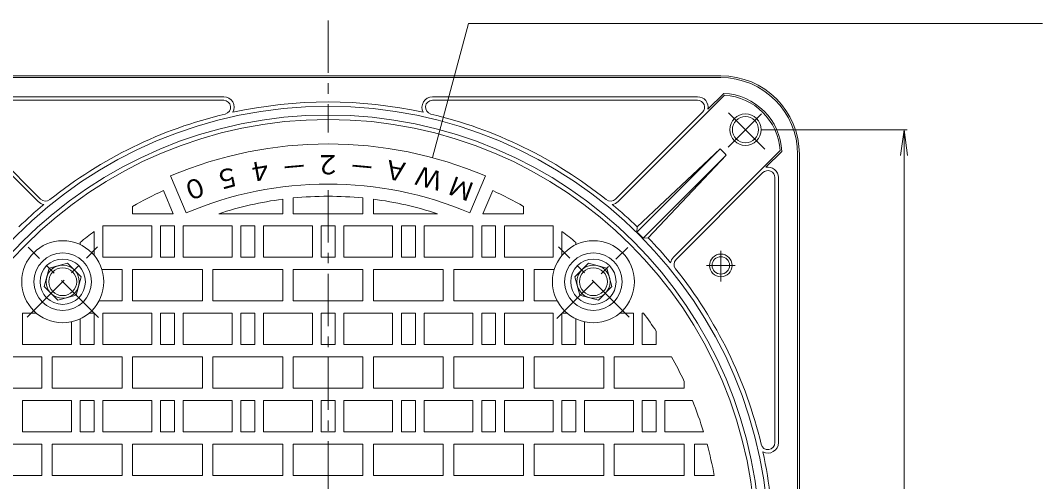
# Model space of a CAD drawing. Units: millimetres, scale not verified. Extents: x -589 to 461, y -801 to 845.
# Drawn here: x -229 to 357, y 279 to 544 of the extents above; entities that cross this region are included whole.
import ezdxf
from ezdxf.enums import TextEntityAlignment as Align

# ---------------------------------------------------------------- set-up
doc = ezdxf.new("R2010")
doc.units = ezdxf.units.MM
doc.header["$LTSCALE"] = 6
doc.linetypes.add('CHAIN1', pattern=[8, 5, -1, 1, -1])
for name, color, linetype, lineweight in [('0-1_躯体', 2, 'Continuous', 18), ('0-2_仕上', 3, 'Continuous', 18), ('0-4_その他', 7, 'Continuous', 18)]:
    doc.layers.add(name, color=color, linetype=linetype, lineweight=lineweight)
doc.styles.add('ＭＳ ゴシック', font='')
doc.styles.get('ＭＳ ゴシック').set_extended_font_data('MS Gothic')

msp = doc.modelspace()

# ---------------------------------------------------------------- linework, layer by layer
at = {"layer": '0-1_躯体'}
for p, q in [((-277.576, 511.963), (172.424, 511.963)), ((-277.576, 510.963), (172.424, 510.963)), ((-218.694, 439.902), (-279.69, 500.898)), ((-264.271, 499.963), (-112.384, 499.963)), ((-264.271, 497.963), (-112.384, 497.963)), ((159.119, 499.963), (7.232, 499.963)), ((159.119, 497.963), (7.232, 497.963)), ((113.543, 439.902), (174.539, 500.898)), ((165, 492.773), (174.147, 501.921)), ((-217.28, 441.316), (-267.099, 491.135)), ((112.128, 441.316), (161.948, 491.135)), ((124.376, 422.451), (171.978, 470.053)), ((124.526, 425.429), (171.978, 470.053)), ((145.363, 408.082), (206.358, 469.078)), ((198.234, 459.539), (207.382, 468.687)), ((127.912, 418.915), (175.514, 466.518)), ((175.514, 466.518), (130.89, 419.065)), ((216.424, 466.963), (216.424, 241.963)), ((217.424, 466.963), (217.424, 16.964)), ((196.596, 456.487), (146.777, 406.668)), ((203.424, 453.658), (203.424, 301.771)), ((205.424, 453.658), (205.424, 301.771)), ((124.376, 422.451), (124.526, 425.429)), ((127.912, 418.915), (130.89, 419.065))]:
    msp.add_line(p, q, dxfattribs=at)
at = {"layer": '0-1_躯体', "linetype": 'CHAIN1'}
for p, q in [((176.629, 471.168), (195.657, 490.196)), ((197.647, 470.024), (176.842, 490.83)), ((-184.036, 373.424), (-224.329, 413.717)), ((78.43, 372.969), (119.118, 413.657)), ((172.424, 394.067), (172.424, 411.741)), ((164.156, 403.324), (180.726, 403.324))]:
    msp.add_line(p, q, dxfattribs=at)
at = {"layer": '0-1_躯体'}
for centre, radius in [((186.566, 481.105), 9), ((186.566, 481.105), 7.5), ((172.424, 403.324), 6.5), ((172.424, 403.324), 5)]:
    msp.add_circle(centre, radius, dxfattribs=at)
for centre, radius, start, end in [((172.424, 466.963), 45, 0, 90), ((172.424, 466.963), 44, 0, 90), ((-112.384, 493.963), 6, 331.04599, 90), ((-112.384, 493.963), 4, 283.35207, 90), ((7.232, 493.963), 6, 90, 208.95401), ((7.232, 493.963), 4, 90, 256.64793), ((159.119, 493.963), 6, 348.55591, 90), ((159.119, 493.963), 4, 314.99925, 90), ((172.424, 466.963), 35, 2.82281, 87.17755), ((172.424, 466.963), 34, 3.56572, 86.43454), ((-52.576, 241.963), 252.5, 0, 180), ((-52.576, 241.963), 255, 77.6459, 102.3541), ((-52.576, 241.963), 247.5, 0, 180), ((-52.576, 241.963), 255, 103.35117, 128.68245), ((-52.576, 241.963), 255, 51.31755, 76.64883), ((156.868, 451.407), 24, 39.02087, 50.97913), ((199.424, 453.658), 4, 0, 135.00075), ((199.424, 453.658), 6, 0, 101.44409), ((-214.452, 444.144), 6, 224.9995, 260.98938), ((-214.452, 444.144), 4, 224.99925, 308.68205), ((109.3, 444.144), 4, 231.31795, 315.00075), ((109.3, 444.144), 6, 279.01062, 315.0005), ((-52.576, 241.963), 255, 129.6795, 133.98883), ((-52.576, 241.963), 255, 46.01117, 50.3205), ((-52.576, 241.963), 252.76, 44.43329, 45.56671), ((-52.576, 241.963), 255, 39.67953, 43.98885), ((149.605, 403.839), 6, 134.9995, 170.98938), ((149.605, 403.839), 4, 134.99925, 218.68205), ((-52.576, 241.963), 255, 13.35118, 38.68246), ((199.424, 301.771), 4, 193.35207, 0), ((199.424, 301.771), 6, 241.04599, 0), ((-52.576, 241.963), 255, 0, 12.35406)]:
    msp.add_arc(centre, radius, start, end, dxfattribs=at)
at = {"layer": '0-2_仕上', "linetype": 'CHAIN1'}
for p, q in [((-52.576, 543.698), (-52.576, 479.455)), ((-52.576, 446.527), (-52.576, -51.303)), ((-225.003, 373.592), (-184.675, 413.92)), ((119.85, 373.592), (79.523, 413.92))]:
    msp.add_line(p, q, dxfattribs=at)
at = {"layer": '0-2_仕上'}
for p, q in [((-133.848, 433.428), (-142.835, 454.6)), ((28.696, 433.428), (37.683, 454.6)), ((-141.255, 432.963), (-146.891, 446.242)), ((36.103, 432.963), (41.74, 446.242)), ((-72.576, 441.966), (-72.576, 432.963)), ((-32.576, 441.966), (-32.576, 432.963)), ((-164.576, 437.107), (-164.576, 432.963)), ((59.424, 437.107), (59.424, 432.963)), ((-141.255, 432.963), (-164.576, 432.963)), ((-72.576, 432.963), (-32.576, 432.963)), ((36.103, 432.963), (59.424, 432.963)), ((-186.576, 422.709), (-186.576, 409.066)), ((-153.576, 425.963), (-153.576, 407.963)), ((-140.576, 425.963), (-140.576, 407.963)), ((-107.576, 425.963), (-135.576, 425.963)), ((-135.576, 425.963), (-135.576, 407.963)), ((-107.576, 425.963), (-107.576, 407.963)), ((-94.576, 425.963), (-94.576, 407.963)), ((-61.576, 425.963), (-89.576, 425.963)), ((-89.576, 425.963), (-89.576, 407.963)), ((-61.576, 425.963), (-61.576, 407.963)), ((-56.576, 425.963), (-48.576, 425.963)), ((-56.576, 425.963), (-56.576, 407.963)), ((-48.576, 425.963), (-48.576, 407.963)), ((-43.576, 425.963), (-15.576, 425.963)), ((-43.576, 425.963), (-43.576, 407.963)), ((-15.576, 425.963), (-15.576, 407.963)), ((-10.576, 425.963), (-10.576, 407.963)), ((2.424, 425.963), (30.424, 425.963)), ((2.424, 425.963), (2.424, 407.963)), ((30.424, 425.963), (30.424, 407.963)), ((35.424, 425.963), (35.424, 407.963)), ((48.424, 425.963), (48.424, 407.963)), ((81.424, 422.709), (81.424, 409.066)), ((-194.576, 416.494), (-194.576, 415.244)), ((89.424, 416.494), (89.424, 415.244)), ((-153.576, 407.963), (-181.576, 407.963)), ((-140.576, 407.963), (-148.576, 407.963)), ((-107.576, 407.963), (-135.576, 407.963)), ((-94.576, 407.963), (-102.576, 407.963)), ((-61.576, 407.963), (-89.576, 407.963)), ((-56.576, 407.963), (-48.576, 407.963)), ((-43.576, 407.963), (-15.576, 407.963)), ((-10.576, 407.963), (-2.576, 407.963)), ((2.424, 407.963), (30.424, 407.963)), ((35.424, 407.963), (43.424, 407.963)), ((48.424, 407.963), (76.424, 407.963)), ((-170.576, 400.963), (-182.162, 400.963)), ((-170.576, 400.963), (-170.576, 382.963)), ((-124.576, 400.963), (-124.576, 382.963)), ((-78.576, 400.963), (-78.576, 382.963)), ((-72.576, 400.963), (-32.576, 400.963)), ((-72.576, 400.963), (-72.576, 382.963)), ((-32.576, 400.963), (-32.576, 382.963)), ((-26.576, 400.963), (-26.576, 382.963)), ((19.424, 400.963), (19.424, 382.963)), ((65.424, 400.963), (65.424, 382.963)), ((65.424, 400.963), (77.01, 400.963)), ((-170.576, 382.963), (-183.852, 382.963)), ((-124.576, 382.963), (-164.576, 382.963)), ((-78.576, 382.963), (-118.576, 382.963)), ((-72.576, 382.963), (-32.576, 382.963)), ((-26.576, 382.963), (13.424, 382.963)), ((19.424, 382.963), (59.424, 382.963)), ((65.424, 382.963), (78.701, 382.963)), ((-227.576, 375.963), (-227.576, 357.963)), ((-219.678, 375.963), (-227.576, 375.963)), ((-186.576, 375.963), (-189.529, 375.963)), ((-186.576, 375.963), (-186.576, 357.963)), ((-153.576, 375.963), (-181.576, 375.963)), ((-181.576, 375.963), (-181.576, 357.963)), ((-153.576, 375.963), (-153.576, 357.963)), ((-140.576, 375.963), (-140.576, 357.963)), ((-107.576, 375.963), (-135.576, 375.963)), ((-135.576, 375.963), (-135.576, 357.963)), ((-107.576, 375.963), (-107.576, 357.963)), ((-94.576, 375.963), (-94.576, 357.963)), ((-61.576, 375.963), (-89.576, 375.963)), ((-89.576, 375.963), (-89.576, 357.963)), ((-61.576, 375.963), (-61.576, 357.963)), ((-56.576, 375.963), (-48.576, 375.963)), ((-56.576, 375.963), (-56.576, 357.963)), ((-48.576, 375.963), (-48.576, 357.963)), ((-43.576, 375.963), (-15.576, 375.963)), ((-43.576, 375.963), (-43.576, 357.963)), ((-15.576, 375.963), (-15.576, 357.963)), ((-10.576, 375.963), (-10.576, 357.963)), ((2.424, 375.963), (30.424, 375.963)), ((2.424, 375.963), (2.424, 357.963)), ((30.424, 375.963), (30.424, 357.963)), ((35.424, 375.963), (35.424, 357.963)), ((48.424, 375.963), (76.424, 375.963)), ((48.424, 375.963), (48.424, 357.963)), ((76.424, 375.963), (76.424, 357.963)), ((81.424, 375.963), (81.424, 357.963)), ((81.424, 375.963), (84.378, 375.963)), ((114.526, 375.963), (122.424, 375.963)), ((122.424, 375.963), (122.424, 357.963)), ((127.424, 375.963), (127.424, 357.963)), ((127.424, 375.963), (128.17, 375.963)), ((-199.576, 371.035), (-199.576, 357.963)), ((-194.576, 372.738), (-194.576, 357.963)), ((89.424, 372.738), (89.424, 357.963)), ((94.424, 371.035), (94.424, 357.963)), ((135.424, 365.58), (135.424, 357.963)), ((-199.576, 357.963), (-227.576, 357.963)), ((-186.576, 357.963), (-194.576, 357.963)), ((-153.576, 357.963), (-181.576, 357.963)), ((-140.576, 357.963), (-148.576, 357.963)), ((-107.576, 357.963), (-135.576, 357.963)), ((-94.576, 357.963), (-102.576, 357.963)), ((-61.576, 357.963), (-89.576, 357.963)), ((-56.576, 357.963), (-48.576, 357.963)), ((-43.576, 357.963), (-15.576, 357.963)), ((-10.576, 357.963), (-2.576, 357.963)), ((2.424, 357.963), (30.424, 357.963)), ((35.424, 357.963), (43.424, 357.963)), ((48.424, 357.963), (76.424, 357.963)), ((81.424, 357.963), (89.424, 357.963)), ((94.424, 357.963), (122.424, 357.963)), ((127.424, 357.963), (135.424, 357.963)), ((-216.576, 350.963), (-249.411, 350.963)), ((-216.576, 350.963), (-216.576, 332.963)), ((-170.576, 350.963), (-170.576, 332.963)), ((-124.576, 350.963), (-124.576, 332.963)), ((-78.576, 350.963), (-78.576, 332.963)), ((-72.576, 350.963), (-32.576, 350.963)), ((-72.576, 350.963), (-72.576, 332.963)), ((-32.576, 350.963), (-32.576, 332.963)), ((-26.576, 350.963), (-26.576, 332.963)), ((19.424, 350.963), (19.424, 332.963)), ((65.424, 350.963), (65.424, 332.963)), ((111.424, 350.963), (111.424, 332.963)), ((111.424, 350.963), (144.259, 350.963)), ((151.424, 336.879), (151.424, 332.963)), ((-216.576, 332.963), (-256.576, 332.963)), ((-170.576, 332.963), (-210.576, 332.963)), ((-124.576, 332.963), (-164.576, 332.963)), ((-78.576, 332.963), (-118.576, 332.963)), ((-72.576, 332.963), (-32.576, 332.963)), ((-26.576, 332.963), (13.424, 332.963)), ((19.424, 332.963), (59.424, 332.963)), ((65.424, 332.963), (105.424, 332.963)), ((111.424, 332.963), (151.424, 332.963)), ((-199.576, 325.963), (-227.576, 325.963)), ((-227.576, 325.963), (-227.576, 307.963)), ((-199.576, 325.963), (-199.576, 307.963)), ((-186.576, 325.963), (-186.576, 307.963)), ((-153.576, 325.963), (-181.576, 325.963)), ((-181.576, 325.963), (-181.576, 307.963)), ((-153.576, 325.963), (-153.576, 307.963)), ((-140.576, 325.963), (-140.576, 307.963)), ((-107.576, 325.963), (-135.576, 325.963)), ((-135.576, 325.963), (-135.576, 307.963)), ((-107.576, 325.963), (-107.576, 307.964)), ((-94.576, 325.963), (-94.576, 307.964)), ((-61.576, 325.963), (-89.576, 325.963)), ((-89.576, 325.963), (-89.576, 307.964)), ((-61.576, 325.963), (-61.576, 307.964)), ((-56.576, 325.963), (-48.576, 325.963)), ((-56.576, 325.963), (-56.576, 307.964)), ((-48.576, 325.963), (-48.576, 307.964)), ((-43.576, 325.963), (-15.576, 325.963)), ((-43.576, 325.963), (-43.576, 307.964)), ((-15.576, 325.963), (-15.576, 307.964)), ((-10.576, 325.963), (-10.576, 307.964)), ((2.424, 325.963), (2.424, 307.964)), ((30.424, 325.963), (2.424, 325.963)), ((30.424, 325.963), (30.424, 307.964)), ((35.424, 325.963), (35.424, 307.964)), ((48.424, 325.963), (48.424, 307.964)), ((81.424, 325.963), (81.424, 307.963)), ((94.424, 325.963), (122.424, 325.963)), ((94.424, 325.963), (94.424, 307.963)), ((122.424, 325.963), (122.424, 307.963)), ((127.424, 325.963), (127.424, 307.963)), ((140.424, 325.963), (140.424, 307.963)), ((140.424, 325.963), (156.156, 325.963)), ((-199.576, 307.963), (-227.576, 307.963)), ((-186.576, 307.963), (-194.576, 307.963)), ((-153.576, 307.963), (-181.576, 307.963)), ((-140.576, 307.963), (-148.576, 307.963)), ((-107.576, 307.963), (-135.576, 307.963)), ((-94.576, 307.964), (-102.576, 307.964)), ((-61.576, 307.964), (-89.576, 307.964)), ((-56.576, 307.964), (-48.576, 307.964)), ((-43.576, 307.964), (-15.576, 307.964)), ((-10.576, 307.964), (-2.576, 307.964)), ((2.424, 307.964), (30.424, 307.964)), ((35.424, 307.964), (43.424, 307.964)), ((48.424, 307.964), (76.424, 307.964)), ((81.424, 307.963), (89.424, 307.963)), ((94.424, 307.963), (122.424, 307.963)), ((127.424, 307.963), (135.424, 307.963)), ((140.424, 307.963), (162.526, 307.963)), ((-216.576, 300.963), (-216.576, 282.964)), ((-170.576, 300.963), (-170.576, 282.964)), ((-124.576, 300.963), (-124.576, 282.964)), ((-78.576, 300.963), (-78.576, 282.963)), ((-72.576, 300.963), (-32.576, 300.963)), ((-72.576, 300.963), (-72.576, 282.963)), ((-32.576, 300.963), (-32.576, 282.963)), ((-26.576, 300.963), (-26.576, 282.963)), ((19.424, 300.963), (19.424, 282.963)), ((65.424, 300.963), (65.424, 282.963)), ((111.424, 300.963), (111.424, 282.964)), ((157.424, 300.963), (157.424, 282.964)), ((157.424, 300.963), (164.551, 300.963)), ((-216.576, 282.964), (-256.576, 282.964)), ((-170.576, 282.964), (-210.576, 282.964)), ((-124.576, 282.964), (-164.576, 282.964)), ((-78.576, 282.963), (-118.576, 282.963)), ((-72.576, 282.963), (-32.576, 282.963)), ((-26.576, 282.963), (13.424, 282.963)), ((19.424, 282.963), (59.424, 282.963)), ((65.424, 282.964), (105.424, 282.964)), ((111.424, 282.964), (151.424, 282.964)), ((157.424, 282.964), (168.657, 282.964))]:
    msp.add_line(p, q, dxfattribs=at)
for points in [[(-78.576, 441.275), (-78.576, 432.963), (-115.186, 432.963)], [(-26.576, 441.275), (-26.576, 432.963), (10.034, 432.963)], [(-153.576, 425.963), (-181.576, 425.963), (-181.576, 407.963)], [(-140.576, 425.963), (-148.576, 425.963), (-148.576, 407.963)], [(-94.576, 425.963), (-102.576, 425.963), (-102.576, 407.963)], [(-10.576, 425.963), (-2.576, 425.963), (-2.576, 407.963)], [(35.424, 425.963), (43.424, 425.963), (43.424, 407.963)], [(48.424, 425.963), (76.424, 425.963), (76.424, 407.963)], [(-124.576, 400.963), (-164.576, 400.963), (-164.576, 382.963)], [(-78.576, 400.963), (-118.576, 400.963), (-118.576, 382.963)], [(-26.576, 400.963), (13.424, 400.963), (13.424, 382.963)], [(19.424, 400.963), (59.424, 400.963), (59.424, 382.963)], [(-140.576, 375.963), (-148.576, 375.963), (-148.576, 357.963)], [(-94.576, 375.963), (-102.576, 375.963), (-102.576, 357.963)], [(-10.576, 375.963), (-2.576, 375.963), (-2.576, 357.963)], [(35.424, 375.963), (43.424, 375.963), (43.424, 357.963)], [(-170.576, 350.963), (-210.576, 350.963), (-210.576, 332.963)], [(-124.576, 350.963), (-164.576, 350.963), (-164.576, 332.963)], [(-78.576, 350.963), (-118.576, 350.963), (-118.576, 332.963)], [(-26.576, 350.963), (13.424, 350.963), (13.424, 332.963)], [(19.424, 350.963), (59.424, 350.963), (59.424, 332.963)], [(65.424, 350.963), (105.424, 350.963), (105.424, 332.963)], [(-186.576, 325.963), (-194.576, 325.963), (-194.576, 307.963)], [(-140.576, 325.963), (-148.576, 325.963), (-148.576, 307.963)], [(-94.576, 325.963), (-102.576, 325.963), (-102.576, 307.964)], [(-10.576, 325.963), (-2.576, 325.963), (-2.576, 307.964)], [(35.424, 325.963), (43.424, 325.963), (43.424, 307.964)], [(48.424, 325.963), (76.424, 325.963), (76.424, 307.964)], [(81.424, 325.963), (89.424, 325.963), (89.424, 307.963)], [(127.424, 325.963), (135.424, 325.963), (135.424, 307.963)], [(-216.576, 300.963), (-256.576, 300.963), (-256.576, 282.964)], [(-170.576, 300.963), (-210.576, 300.963), (-210.576, 282.964)], [(-124.576, 300.963), (-164.576, 300.963), (-164.576, 282.964)], [(-78.576, 300.963), (-118.576, 300.963), (-118.576, 282.963)], [(-26.576, 300.963), (13.424, 300.963), (13.424, 282.963)], [(19.424, 300.963), (59.424, 300.963), (59.424, 282.963)], [(65.424, 300.963), (105.424, 300.963), (105.424, 282.964)], [(111.424, 300.963), (151.424, 300.963), (151.424, 282.964)]]:
    msp.add_lwpolyline(points, dxfattribs=at)
for points in [[(-207.443, 383.395), (-196.847, 386.234), (-194.008, 396.83), (-201.765, 404.587), (-212.36, 401.748), (-215.2, 391.152)], [(102.291, 383.395), (91.696, 386.234), (88.856, 396.83), (96.613, 404.587), (107.209, 401.748), (110.048, 391.152)]]:
    msp.add_lwpolyline(points, close=True, dxfattribs=at)
for centre, radius in [((-204.604, 393.991), 23.5), ((99.452, 393.991), 23.5), ((-204.604, 393.991), 16.5), ((99.452, 393.991), 16.5), ((-204.604, 393.991), 13), ((99.452, 393.991), 13), ((-204.604, 393.991), 9.5), ((-204.604, 393.991), 8), ((99.452, 393.991), 9.5), ((99.452, 393.991), 8)]:
    msp.add_circle(centre, radius, dxfattribs=at)
for radius, start, end in [(245, 0, 180), (231, 67, 113), (225, 114.78285, 119.85312), (208, 66.99998, 113.00002), (225, 60.14688, 65.21715), (201, 97.43224, 108.14917), (201, 84.28947, 95.71053), (201, 71.85083, 82.56776), (225, 126.55223, 129.13211), (225, 50.86789, 53.44777), (225, 33.32628, 36.55223), (225, 24.95126, 28.97607), (225, 17.0576, 21.92133), (225, 10.49925, 15.20197)]:
    msp.add_arc((-52.576, 241.963), radius, start, end, dxfattribs=at)
at = {"layer": '0-4_その他'}
for p, q in [((195.566, 481.106), (279.224, 481.106)), ((277.424, 481.106), (275.466, 466.234)), ((277.424, 2.821), (277.424, 481.106)), ((277.424, 481.106), (279.382, 466.234))]:
    msp.add_line(p, q, dxfattribs=at)
msp.add_lwpolyline([(7.211, 465.092), (27.809, 541.963), (356.758, 541.963)], dxfattribs=at)

# ---------------------------------------------------------------- texts
at = {"layer": '0-2_仕上', "style": 'ＭＳ ゴシック'}
for s, rotation, p in [('４', 190.222, (-85.48, 467.531)), ('２', 180, (-45.076, 469.803)), ('Ａ', 169.778, (-4.91, 464.869)), ('５', 195.334, (-105.37, 463.706)), ('－', 185.111, (-65.329, 469.568)), ('－', 174.888, (-24.883, 468.232)), ('Ｗ', 164.666, (14.684, 459.739)), ('０', 200.444, (-124.839, 458.124)), ('Ｍ', 159.555, (33.742, 452.885))]:
    msp.add_text(s, height=11, rotation=rotation, dxfattribs=at).set_placement(p, align=Align.BOTTOM_LEFT)

doc.saveas('drawing.dxf')
